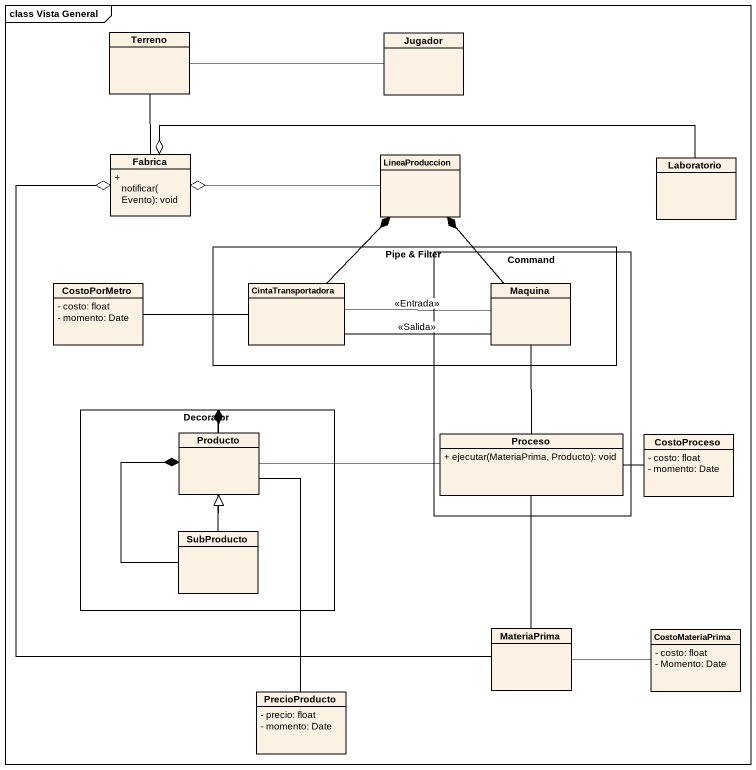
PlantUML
@startuml
mainframe class Vista General
hide circle
hide empty members
skinparam classAttributeIconSize 0
class Terreno
class Jugador
class Fabrica {
  + notificar(Evento): void
}
class LineaProduccion
class Laboratorio
rectangle "Pipe & Filter" as Pipe_Filter {
  class CintaTransportadora
  class Maquina
}
class CostoPorMetro {
  - costo: float
  - momento: Date
}
rectangle Command {
  class Proceso {
    + ejecutar(MateriaPrima, Producto): void
  }
}
rectangle Decorator {
  class Producto
  class SubProducto
}
class CostoProceso {
  - costo: float
  - momento: Date
}
class MateriaPrima
class CostoMateriaPrima {
  - costo: float
  - Momento: Date
}
class PrecioProducto {
  - precio: float
  - momento: Date
}
Terreno -- Fabrica
Jugador -left- Terreno
LineaProduccion -left-o Fabrica
Laboratorio -left-o Fabrica
CostoPorMetro -right- CintaTransportadora
CintaTransportadora -up-* LineaProduccion
CintaTransportadora -right- Maquina : <<Salida>>
Maquina -up-* LineaProduccion
Maquina -left- CintaTransportadora : <<Entrada>>
Maquina -- Proceso
Producto --* Decorator
Proceso -left- Producto
CostoProceso -left- Proceso
SubProducto -up-* Decorator
SubProducto -up-* Producto
SubProducto -up-|> Producto
MateriaPrima -up-o Fabrica
MateriaPrima -up- Proceso
CostoMateriaPrima -left- MateriaPrima
PrecioProducto -up- Producto
@enduml
